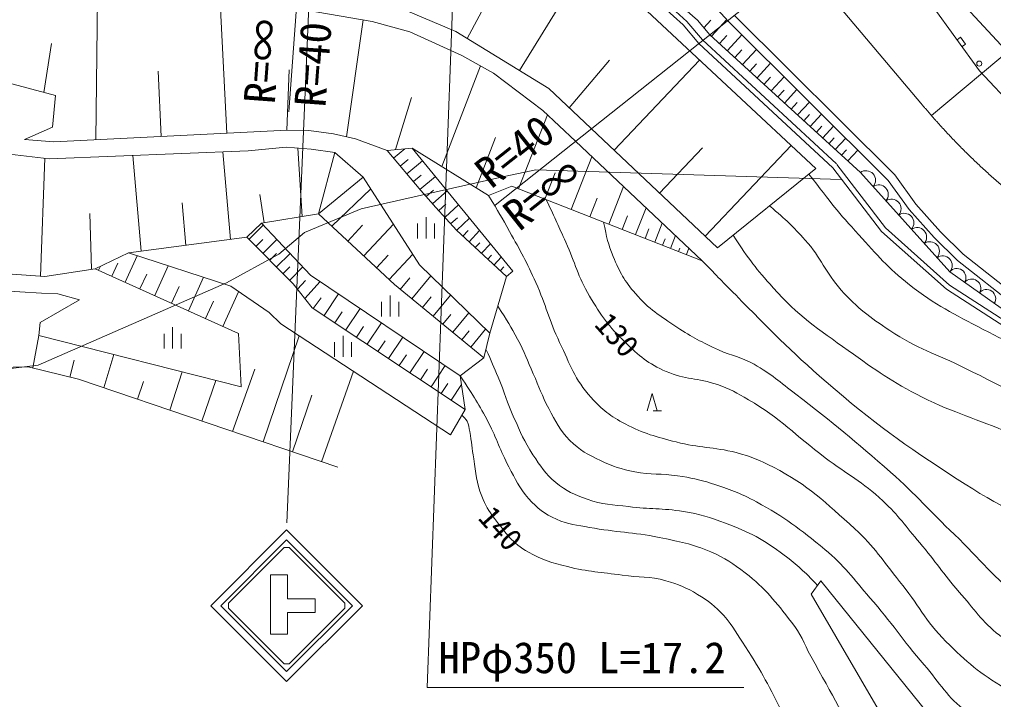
# Model space of a CAD drawing. Units: millimetres, scale not verified. Extents: x 40000 to 680000, y 20000 to 380000.
# Drawn here: x 149566 to 206785, y 236127 to 276096 of the extents above; entities that cross this region are included whole.
import ezdxf
from ezdxf.enums import TextEntityAlignment as Align

# ---------------------------------------------------------------- set-up
doc = ezdxf.new("R2010")
doc.units = ezdxf.units.MM
doc.header["$LTSCALE"] = 1000
doc.linetypes.add('CHAIN', pattern=[18.5, 12, -1.5, 3.5, -1.5])
for name, color, linetype, lineweight in [('M-BGD', 7, 'Continuous', 13), ('M-BMK', 2, 'CHAIN', 13), ('M-BMK-ROW', 30, 'Continuous', 13), ('M-STR-HTXT', 7, 'Continuous', 13), ('M-STR-STRC', 7, 'Continuous', 13), ('M-WORK', 1, 'Continuous', 13)]:
    doc.layers.add(name, color=color, linetype=linetype, lineweight=lineweight)
doc.styles.add('ＭＳ ゴシック', font='')
doc.styles.get('ＭＳ ゴシック').set_extended_font_data('MS Gothic')

msp = doc.modelspace()

# ---------------------------------------------------------------- linework, layer by layer
at = {"layer": 'M-BGD'}
for p, q in [((167159, 294518), (165380, 270672)), ((177502, 265189), (195526, 279481)), ((178947, 273090), (182722, 279250)), ((187959, 279576), (191189, 276001)), ((186106, 278923), (189386, 276061)), ((175867, 274978), (177566, 278154)), ((154048, 269027), (154159, 277707)), ((187050, 277552), (188770, 275982)), ((161744, 269409), (161362, 277105)), ((171404, 276991), (175198, 275388)), ((186859, 277321), (188553, 275773)), ((204633, 277394), (207493, 274311)), ((170285, 275984), (165832, 276732)), ((196351, 267337), (186435, 276579)), ((205966, 273086), (203185, 276915)), ((168770, 269199), (169749, 276074)), ((172500, 275368), (170285, 275984)), ((188770, 275982), (189696, 274894)), ((189386, 276061), (190129, 275201)), ((189777, 275607), (190184, 276047)), ((190221, 275116), (191111, 276088)), ((191189, 276001), (200604, 266637)), ((191560, 276336), (200986, 266963)), ((138106, 275281), (151677, 271621)), ((175551, 273974), (172500, 275368)), ((175198, 275388), (180655, 272044)), ((188553, 275773), (189479, 274686)), ((150990, 271806), (151442, 274675)), ((189479, 274686), (197350, 267383)), ((189696, 274894), (197554, 267603)), ((190129, 275201), (198961, 267106)), ((190685, 274691), (191111, 275155)), ((191150, 274265), (192001, 275194)), ((204846, 275053), (204644, 274907)), ((205140, 274649), (204846, 275053)), ((191596, 273856), (192005, 274302)), ((192042, 273447), (192860, 274340)), ((204938, 274502), (205140, 274649)), ((177418, 272936), (175551, 273974)), ((181851, 270912), (184234, 273701)), ((184501, 268405), (189517, 273706)), ((192899, 272661), (193685, 273519)), ((157896, 269218), (157705, 273066)), ((165265, 269584), (165413, 273128)), ((174382, 267453), (176648, 273364)), ((180312, 270744), (177418, 272936)), ((192471, 273054), (192864, 273483)), ((193311, 272284), (193689, 272696)), ((193723, 271907), (194478, 272730)), ((180655, 272044), (190569, 262665)), ((194119, 271544), (194481, 271940)), ((194515, 271181), (195240, 271973)), ((151677, 271621), (151502, 269770)), ((171663, 268450), (172589, 271512)), ((195275, 270485), (195972, 271245)), ((182225, 268934), (180312, 270744)), ((194895, 270833), (195243, 271213)), ((178878, 266145), (180581, 270490)), ((195643, 270147), (195978, 270512)), ((196012, 269809), (196681, 270539)), ((151502, 269770), (149862, 269033)), ((151585, 268905), (165299, 269586)), ((165299, 269586), (166568, 269564)), ((166568, 269564), (168012, 269373)), ((196381, 269471), (196701, 269821)), ((196749, 269133), (197391, 269833)), ((149862, 269033), (151585, 268905)), ((168012, 269373), (169304, 269077)), ((169304, 269077), (171157, 268403)), ((176399, 266196), (177536, 269162)), ((189673, 261914), (182225, 268934)), ((197118, 268795), (197425, 269130)), ((197487, 268458), (198100, 269128)), ((163007, 268378), (151307, 267914)), ((165224, 268581), (163007, 268378)), ((166709, 268474), (165224, 268581)), ((166167, 264508), (165912, 268532)), ((168084, 268279), (166709, 268474)), ((172635, 268541), (171157, 268403)), ((171157, 268403), (173135, 266052)), ((171545, 267942), (172210, 268502)), ((178539, 261311), (172635, 268541)), ((172635, 268541), (177114, 265751)), ((187172, 265879), (189698, 268549)), ((189843, 263352), (194895, 268693)), ((197855, 268120), (198148, 268440)), ((198224, 267782), (198810, 268422)), ((151307, 267914), (148154, 268266)), ((150798, 261013), (151064, 267941)), ((156711, 262470), (156217, 268109)), ((161957, 263167), (161505, 268319)), ((167138, 264664), (168084, 268279)), ((169762, 266818), (168084, 268279)), ((171933, 267481), (172394, 267869)), ((172321, 267019), (173244, 267796)), ((181974, 264931), (183188, 268027)), ((190569, 262665), (196351, 267337)), ((197350, 267383), (200209, 263635)), ((197589, 267565), (200430, 263840)), ((167138, 264664), (169762, 266818)), ((173070, 261675), (169762, 266818)), ((172704, 266564), (173159, 266947)), ((173086, 266110), (173996, 266875)), ((180426, 265538), (181033, 267086)), ((200986, 266963), (202221, 265245)), ((167914, 263941), (170201, 266135)), ((173465, 265689), (173884, 266070)), ((177114, 265751), (178483, 266299)), ((178483, 266299), (189673, 261914)), ((184182, 264066), (185048, 266274)), ((200604, 266637), (201830, 264932)), ((163938, 264149), (163683, 265810)), ((174028, 265049), (173135, 266052)), ((173846, 265271), (174683, 266033)), ((183078, 264498), (183511, 265602)), ((159334, 262818), (159127, 265327)), ((174028, 265049), (175236, 263711)), ((174208, 264873), (174605, 265235)), ((174570, 264476), (175364, 265199)), ((185757, 263449), (186374, 265023)), ((201830, 264932), (203303, 263280)), ((202221, 265245), (203666, 263624)), ((153792, 261411), (153702, 264697)), ((163773, 264122), (167138, 264664)), ((167138, 264664), (171601, 260510)), ((173454, 263220), (173454, 264470)), ((174913, 264099), (175290, 264442)), ((175256, 263722), (176010, 264409)), ((184970, 263757), (185278, 264545)), ((162915, 263294), (163773, 264122)), ((163046, 263163), (163886, 264003)), ((166668, 261072), (163773, 264122)), ((168850, 263070), (169722, 264006)), ((169787, 262198), (171529, 264071)), ((172954, 263220), (172954, 264095)), ((173954, 263220), (173954, 264095)), ((186319, 263228), (186539, 263790)), ((186880, 263008), (187320, 264131)), ((200430, 263840), (204197, 260477)), ((155968, 262371), (162915, 263294)), ((162915, 263294), (165643, 260568)), ((175236, 263711), (178184, 260998)), ((175608, 263368), (175915, 263702)), ((175976, 263030), (176590, 263697)), ((187811, 262643), (188105, 263392)), ((200209, 263635), (204014, 260237)), ((203303, 263280), (204675, 261920)), ((203666, 263624), (205007, 262295)), ((163456, 262754), (163865, 263163)), ((163865, 262345), (164683, 263164)), ((176344, 262691), (176603, 262972)), ((176712, 262353), (177229, 262915)), ((187346, 262826), (187492, 263200)), ((188277, 262461), (188350, 262648)), ((188742, 262278), (188889, 262653)), ((134496, 262127), (151051, 260996)), ((154017, 261445), (155968, 262371)), ((155768, 260654), (156470, 262208)), ((161985, 260421), (155968, 262371)), ((164264, 261947), (164662, 262345)), ((164662, 261548), (165459, 262346)), ((170532, 261504), (171227, 262250)), ((171278, 260810), (172667, 262302)), ((177080, 262014), (177290, 262243)), ((177448, 261676), (177868, 262132)), ((205007, 262295), (208780, 259314)), ((154214, 261356), (154319, 261588)), ((154991, 261005), (155342, 261782)), ((157517, 259864), (158307, 261613)), ((165051, 261160), (165439, 261549)), ((165439, 260772), (166216, 261549)), ((177193, 257653), (173070, 261675)), ((177816, 261337), (178026, 261565)), ((204675, 261920), (208487, 258909)), ((132313, 261146), (150855, 260001)), ((151051, 260996), (154017, 261445)), ((154017, 261445), (162423, 257648)), ((156643, 260259), (157038, 261133)), ((159485, 258975), (160374, 260943)), ((175461, 255154), (166668, 261072)), ((172616, 259677), (173728, 261033)), ((178184, 260998), (177193, 257653)), ((178184, 260998), (178539, 261311)), ((158501, 259420), (158946, 260404)), ((164233, 258865), (161985, 260421)), ((166761, 259155), (165643, 260568)), ((165896, 260248), (166361, 260758)), ((166328, 259703), (167233, 260692)), ((171601, 260510), (176845, 256208)), ((171938, 260233), (172494, 260911)), ((204197, 260477), (212235, 255306)), ((150855, 260001), (151826, 259973)), ((151826, 259973), (153099, 259616)), ((161512, 258059), (162428, 260086)), ((167457, 258692), (168307, 259969)), ((171341, 258629), (171341, 259879)), ((173240, 259165), (173752, 259789)), ((173864, 258653), (174888, 259901)), ((204014, 260237), (212101, 255035)), ((150784, 258282), (153099, 259616)), ((160499, 258517), (160956, 259531)), ((166819, 259117), (167293, 259738)), ((170841, 258629), (170841, 259504)), ((171841, 258629), (171841, 259504)), ((164917, 258204), (164233, 258865)), ((166761, 259155), (175754, 253169)), ((168092, 258269), (168515, 258904)), ((168728, 257846), (169574, 259116)), ((174439, 258181), (174910, 258756)), ((175013, 257710), (175956, 258859)), ((150696, 257527), (150784, 258282)), ((174888, 251692), (164917, 258204)), ((169992, 257004), (170834, 258268)), ((150355, 255617), (150696, 257527)), ((162590, 254503), (150696, 257527)), ((158060, 256754), (158060, 257629)), ((158560, 256754), (158560, 258004)), ((159060, 256754), (159060, 257629)), ((162423, 257648), (162590, 254503)), ((163884, 251270), (166005, 257493)), ((168577, 256259), (168577, 257509)), ((169360, 257425), (169781, 258057)), ((175542, 257276), (175976, 257805)), ((176071, 256842), (176939, 257900)), ((176845, 256208), (177193, 257653)), ((168077, 256259), (168077, 257134)), ((169077, 256259), (169077, 257134)), ((170621, 256586), (171039, 257215)), ((171250, 256167), (172087, 257425)), ((154520, 254445), (155117, 256403)), ((171875, 255750), (172292, 256376)), ((172501, 255334), (173334, 256585)), ((152525, 255076), (152773, 256070)), ((176845, 256208), (175461, 255154)), ((130912, 255146), (150079, 255685)), ((150079, 255685), (153030, 254950)), ((158393, 253132), (159131, 255382)), ((162083, 251880), (163386, 255544)), ((167315, 250106), (169186, 255416)), ((173124, 254920), (173538, 255542)), ((173746, 254505), (174575, 255750)), ((153030, 254950), (168262, 249785)), ((156503, 253773), (156860, 254825)), ((160283, 252491), (161094, 254883)), ((174334, 254114), (174725, 254702)), ((174921, 253723), (175536, 254646)), ((175754, 253169), (175461, 255154)), ((186434, 253103), (186734, 254103)), ((186734, 254103), (187034, 253103)), ((165599, 250688), (166731, 254020)), ((175754, 253169), (174888, 251692)), ((187284, 253103), (186784, 253103)), ((196641, 243095), (196074, 242327)), ((205053, 232689), (196641, 243095)), ((196074, 242327), (203133, 230229))]:
    msp.add_line(p, q, dxfattribs=at)
msp.add_lwpolyline([(209448, 257559), (204216, 261261), (198961, 267106)], dxfattribs=at)
for centre, radius, start, end in [((199288, 266645), 565, 318.5815, 125.3305), ((200039, 265810), 565, 318.5815, 125.3305), ((200789, 264975), 565, 318.5815, 125.3305), ((201540, 264140), 565, 318.5815, 125.3305), ((202291, 263305), 565, 318.5815, 125.3305), ((203041, 262470), 565, 318.5815, 125.3305), ((203792, 261635), 565, 318.5815, 125.3305), ((204632, 260924), 535, 328.4911, 140.9338), ((205504, 260307), 535, 328.4911, 140.9338), ((206376, 259690), 535, 328.4911, 140.9338)]:
    msp.add_arc(centre, radius, start, end, dxfattribs=at)
for points, knots in [([(195944, 267008), (197272, 265277), (197654, 264764), (198877, 263436), (199979, 262238), (200554, 261503), (201841, 260507), (203409, 259294), (204426, 258797), (206184, 257879), (207983, 256941), (208672, 256673), (210938, 255784)], [0, 0, 0, 0, 1, 1, 1, 2, 2, 2, 3, 3, 3, 4, 4, 4, 4]), ([(177114, 265751), (177727, 264749), (177889, 264473), (178357, 263636), (179001, 262484), (179361, 261834), (179901, 260630), (180505, 259283), (180662, 258450), (181295, 257117), (181919, 255801), (182173, 254964), (183143, 253878), (183803, 253138), (184276, 252790), (185152, 252325), (186248, 251744), (186945, 251575), (188147, 251263), (189499, 250911), (190315, 250982), (191670, 250637), (192559, 250410), (193043, 250203), (193858, 249781), (195937, 248702), (196892, 247721), (198636, 246158), (199814, 245102), (200261, 244299), (201261, 243072), (202362, 241721), (202759, 240775), (203989, 239539), (205210, 238312), (205976, 237678), (207455, 236778), (208976, 235854), (209952, 235550), (211624, 234940), (213401, 234292), (214456, 234108), (216286, 233634), (218577, 233041), (219890, 232827), (222184, 232248), (224753, 231600), (225583, 231358), (228725, 230460)], [0, 0, 0, 0, 1, 1, 1, 2, 2, 2, 3, 3, 3, 4, 4, 4, 5, 5, 5, 6, 6, 6, 7, 7, 7, 8, 8, 8, 9, 9, 9, 10, 10, 10, 11, 11, 11, 12, 12, 12, 13, 13, 13, 14, 14, 14, 15, 15, 15, 16, 16, 16, 16]), ([(180514, 265503), (181078, 264294), (181221, 263982), (181663, 263002), (182217, 261773), (182357, 260998), (183049, 259840), (183734, 258691), (184176, 258054), (185142, 257128), (185977, 256327), (186491, 255863), (187556, 255408), (188670, 254931), (189414, 255026), (190562, 254636), (191314, 254381), (191705, 254150), (192391, 253749), (194296, 252635), (195134, 251667), (196897, 250339), (198219, 249344), (199077, 248926), (200287, 247797), (201222, 246923), (201627, 246316), (202452, 245338), (203387, 244231), (203820, 243536), (204771, 242443), (205662, 241420), (206068, 240734), (207139, 239900), (208435, 238893), (209377, 238647), (210881, 237989), (213021, 237053), (214298, 236719), (216512, 235971), (218750, 235215), (220022, 234845), (222292, 234191), (225260, 233335), (226257, 233110), (229950, 232215)], [0, 0, 0, 0, 1, 1, 1, 2, 2, 2, 3, 3, 3, 4, 4, 4, 5, 5, 5, 6, 6, 6, 7, 7, 7, 8, 8, 8, 9, 9, 9, 10, 10, 10, 11, 11, 11, 12, 12, 12, 13, 13, 13, 14, 14, 14, 15, 15, 15, 15]), ([(193632, 265140), (194649, 264270), (194966, 263974), (195722, 263130), (196667, 262076), (196897, 261244), (197842, 260190), (198810, 259109), (199491, 258621), (200696, 257812), (202306, 256730), (203400, 256453), (205137, 255591), (207548, 254394), (208857, 253637), (211315, 252540), (212450, 252034), (213103, 251793), (214246, 251306), (216933, 250160), (218431, 249501), (221096, 248305), (222233, 247795), (222817, 247387), (223983, 246947), (225977, 246194), (226890, 246193), (229343, 245927)], [0, 0, 0, 0, 1, 1, 1, 2, 2, 2, 3, 3, 3, 4, 4, 4, 5, 5, 5, 6, 6, 6, 7, 7, 7, 8, 8, 8, 9, 9, 9, 9]), ([(183882, 264183), (184059, 263254), (184139, 262920), (184448, 262160), (184821, 261241), (185107, 260734), (185754, 259983), (186551, 259057), (187168, 258692), (188182, 258012), (189090, 257405), (189650, 257141), (190638, 256677), (191432, 256304), (191958, 256267), (192719, 255831), (193741, 255246), (194235, 254792), (195168, 254075), (197405, 252354), (198625, 251345), (200742, 249480), (202280, 248126), (203015, 247232), (204496, 245817), (206054, 244327), (206746, 243267), (208513, 242031), (209925, 241044), (210843, 240684), (212399, 239944), (214489, 238949), (215715, 238511), (217873, 237674), (220823, 236530), (222426, 235712), (225488, 234914), (227602, 234363), (228391, 234194), (230968, 233788)], [0, 0, 0, 0, 1, 1, 1, 2, 2, 2, 3, 3, 3, 4, 4, 4, 5, 5, 5, 6, 6, 6, 7, 7, 7, 8, 8, 8, 9, 9, 9, 10, 10, 10, 11, 11, 11, 12, 12, 12, 13, 13, 13, 13]), ([(191491, 263410), (192460, 261933), (192831, 261456), (193841, 260328), (195340, 258652), (196426, 257941), (198255, 256634), (199884, 255471), (200803, 254803), (202588, 253900), (204544, 252910), (205780, 252668), (207772, 251754), (209365, 251023), (210205, 250505), (211758, 249690), (213800, 248618), (214862, 247854), (216960, 246894), (217869, 246479), (218373, 246203), (219342, 245963), (220261, 245736), (220818, 245900), (221760, 245815), (222815, 245719), (223430, 245771), (224452, 245494), (225549, 245198), (226038, 244688), (227110, 244311), (227974, 244007), (228298, 243918), (229364, 243660)], [0, 0, 0, 0, 1, 1, 1, 2, 2, 2, 3, 3, 3, 4, 4, 4, 5, 5, 5, 6, 6, 6, 7, 7, 7, 8, 8, 8, 9, 9, 9, 10, 10, 10, 11, 11, 11, 11]), ([(189673, 261914), (190612, 260933), (190866, 260682), (191639, 259902), (193666, 257856), (194775, 256674), (196957, 254794), (199791, 252350), (201513, 251125), (204649, 249082), (207188, 247427), (208767, 246759), (211399, 245256), (213395, 244115), (214398, 243250), (216502, 242324), (218007, 241661), (218974, 241627), (220515, 241051), (222519, 240302), (223472, 239492), (225442, 238654), (226263, 238305), (226722, 238103), (227567, 237816), (229993, 236994), (231089, 237098), (234061, 236908)], [0, 0, 0, 0, 1, 1, 1, 2, 2, 2, 3, 3, 3, 4, 4, 4, 5, 5, 5, 6, 6, 6, 7, 7, 7, 8, 8, 8, 9, 9, 9, 9]), ([(177662, 259238), (178244, 258346), (178418, 258081), (178829, 257299), (179233, 256531), (179394, 256069), (179750, 255277), (180108, 254481), (180239, 254001), (180658, 253235), (181081, 252465), (181275, 251978), (181896, 251356), (182493, 250758), (182942, 250531), (183706, 250169), (184450, 249816), (184901, 249675), (185708, 249514), (186677, 249321), (187248, 249421), (188225, 249275), (189013, 249157), (189456, 249071), (190214, 248827), (191276, 248485), (191878, 248280), (192856, 247744), (194531, 246826), (195397, 246168), (196870, 244953), (198041, 243988), (198519, 243253), (199521, 242113), (200831, 240623), (201415, 239664), (202712, 238163), (203660, 237066), (204039, 236273), (205207, 235414), (206716, 234303), (207814, 234081), (209552, 233380), (211863, 232449), (213231, 232112), (215641, 231481), (219224, 230543), (221275, 230193), (224894, 229403), (226196, 229119), (226606, 229028), (228229, 228681)], [0, 0, 0, 0, 1, 1, 1, 2, 2, 2, 3, 3, 3, 4, 4, 4, 5, 5, 5, 6, 6, 6, 7, 7, 7, 8, 8, 8, 9, 9, 9, 10, 10, 10, 11, 11, 11, 12, 12, 12, 13, 13, 13, 14, 14, 14, 15, 15, 15, 16, 16, 16, 17, 17, 17, 17]), ([(176969, 256724), (177327, 255932), (177419, 255720), (177691, 255069), (178076, 254149), (178203, 253598), (178614, 252690), (179008, 251820), (179208, 251314), (179731, 250514), (180182, 249825), (180431, 249406), (181068, 248885), (181702, 248366), (182149, 248177), (182919, 247899), (183824, 247572), (184389, 247590), (185342, 247464), (186596, 247297), (187319, 247382), (188568, 247179), (189554, 247019), (190097, 246846), (191031, 246491), (192465, 245945), (193265, 245550), (194484, 244618), (195308, 243988), (195621, 243708), (196447, 242832)], [0, 0, 0, 0, 1, 1, 1, 2, 2, 2, 3, 3, 3, 4, 4, 4, 5, 5, 5, 6, 6, 6, 7, 7, 7, 8, 8, 8, 9, 9, 9, 10, 10, 10, 10]), ([(175461, 255154), (176287, 253882), (176536, 253510), (177117, 252396), (177631, 251409), (177784, 250789), (178309, 249808), (178713, 249052), (178902, 248587), (179472, 247947), (180005, 247349), (180382, 247040), (181117, 246721), (181834, 246410), (182292, 246391), (183060, 246245), (184643, 245944), (185564, 245976), (187143, 245652), (188351, 245404), (189049, 245284), (190185, 244801), (191032, 244441), (191464, 244130), (192197, 243573), (193434, 242632), (193949, 241885), (194926, 240677), (195492, 239977), (195616, 239454), (196054, 238668), (197437, 236187), (197853, 235386), (199521, 232276)], [0, 0, 0, 0, 1, 1, 1, 2, 2, 2, 3, 3, 3, 4, 4, 4, 5, 5, 5, 6, 6, 6, 7, 7, 7, 8, 8, 8, 9, 9, 9, 10, 10, 10, 11, 11, 11, 11]), ([(175559, 252837), (175708, 252706), (175767, 252640), (175859, 252485), (175984, 252273), (175969, 252116), (176016, 251874), (176134, 251255), (176142, 250898), (176252, 250277), (176406, 249414), (176382, 248889), (176725, 248082), (176955, 247540), (177098, 247229), (177465, 246769), (178149, 245910), (178503, 245326), (179459, 244786), (180292, 244315), (180827, 244167), (181756, 243937), (182993, 243632), (183718, 243616), (184979, 243437), (185979, 243295), (186572, 243385), (187543, 243107), (188304, 242888), (188729, 242716), (189405, 242303), (190062, 241902), (190427, 241640), (190937, 241063), (191514, 240409), (191731, 239957), (192210, 239227), (193243, 237655), (193510, 237044), (194556, 235021)], [0, 0, 0, 0, 1, 1, 1, 2, 2, 2, 3, 3, 3, 4, 4, 4, 5, 5, 5, 6, 6, 6, 7, 7, 7, 8, 8, 8, 9, 9, 9, 10, 10, 10, 11, 11, 11, 12, 12, 12, 13, 13, 13, 13])]:
    msp.add_open_spline(points, degree=3, knots=knots, dxfattribs=at)
at = {"layer": 'M-BMK'}
msp.add_line((202520, 271176), (195589, 279402), dxfattribs=at)
msp.add_arc((233029, 296476), 39634, 219.6685, 306.9594, dxfattribs=at)
at = {"layer": 'M-BMK-ROW'}
msp.add_lwpolyline([(68826, 259811), (70690, 259688), (77059, 258348), (91165, 266230), (93352, 265970), (97135, 267631), (104060, 266840), (105100, 266686), (109792, 263843), (114915, 263556), (116833, 262708), (129141, 254530), (130493, 253336), (150665, 255784), (161717, 260610), (164793, 262301), (166302, 263568), (169628, 264969), (174221, 265997), (178128, 266884), (179890, 267255), (197843, 266690)], dxfattribs=at)
at = {"layer": 'M-STR-HTXT'}
for p, q in [((175439, 288840), (173511, 236825)), ((173511, 236825), (192108, 236825))]:
    msp.add_line(p, q, dxfattribs=at)
at = {"layer": 'M-STR-STRC'}
for p, q in [((167111, 289825), (165267, 246515)), ((165112, 245058), (161845, 241792)), ((165315, 243454), (164309, 243454)), ((164309, 243454), (164309, 239964)), ((165315, 242045), (165315, 243454)), ((165315, 242045), (166926, 242045)), ((166926, 242045), (166926, 241239)), ((160805, 241643), (165260, 237188)), ((161399, 241643), (165260, 237782)), ((165315, 241239), (166926, 241239)), ((165315, 239964), (165315, 241239)), ((164309, 239964), (165315, 239964))]:
    msp.add_line(p, q, dxfattribs=at)
for points in [[(165260, 237188), (169715, 241643), (165260, 246098), (160805, 241643)], [(165260, 237782), (169121, 241643), (165260, 245504), (161399, 241643)], [(161845, 241792), (161845, 241495), (165112, 238228), (165409, 238228), (168675, 241495), (168675, 241792), (165409, 245058), (165112, 245058)]]:
    msp.add_lwpolyline(points, dxfattribs=at)
at = {"layer": 'M-WORK'}
for p, q in [((203138, 270449), (227666, 291023)), ((205966, 273086), (210736, 267937))]:
    msp.add_line(p, q, dxfattribs=at)
msp.add_circle((205947, 273504), 150, dxfattribs=at)
msp.add_open_spline([(229475, 262197), (228245, 263078), (227034, 263988), (225759, 264801), (223860, 266011), (221858, 267049), (219911, 268178), (217340, 269669), (214601, 270904), (212209, 272667), (210559, 273884), (208854, 275147), (207679, 276827), (206528, 278471), (206234, 280575), (205373, 282387), (205107, 282944), (204786, 283474), (204493, 284017)], degree=3, knots=[0, 0, 0, 0, 1, 1, 1, 2, 2, 2, 3, 3, 3, 4, 4, 4, 5, 5, 5, 6, 6, 6, 6], dxfattribs=at)

# ---------------------------------------------------------------- texts
at = {"layer": 'M-BGD', "style": 'ＭＳ ゴシック'}
for s, rotation, p in [('R=∞', 85.735, (165107, 271046)), ('R=40', 38.412, (177610, 265657))]:
    msp.add_text(s, height=1833, rotation=rotation, dxfattribs=at).set_placement(p, align=Align.BOTTOM_LEFT)
for s, rotation, p in [('R=40', 85.735, (165708, 271031)), ('R=∞', 38.412, (177783, 265029))]:
    msp.add_text(s, height=1833, rotation=rotation, dxfattribs=at).set_placement(p, align=Align.TOP_LEFT)
for s, rotation, p in [('130', 311.718, (184674, 257558)), ('140', 311.659, (177837, 246191))]:
    msp.add_text(s, height=1320, rotation=rotation, dxfattribs=at).set_placement(p, align=Align.MIDDLE_CENTER)
at = {"layer": 'M-STR-HTXT', "style": 'ＭＳ ゴシック'}
msp.add_text('HPφ350 L=17.2', height=1833, dxfattribs=at).set_placement((174188, 237125), align=Align.BOTTOM_LEFT)

doc.saveas('drawing.dxf')
